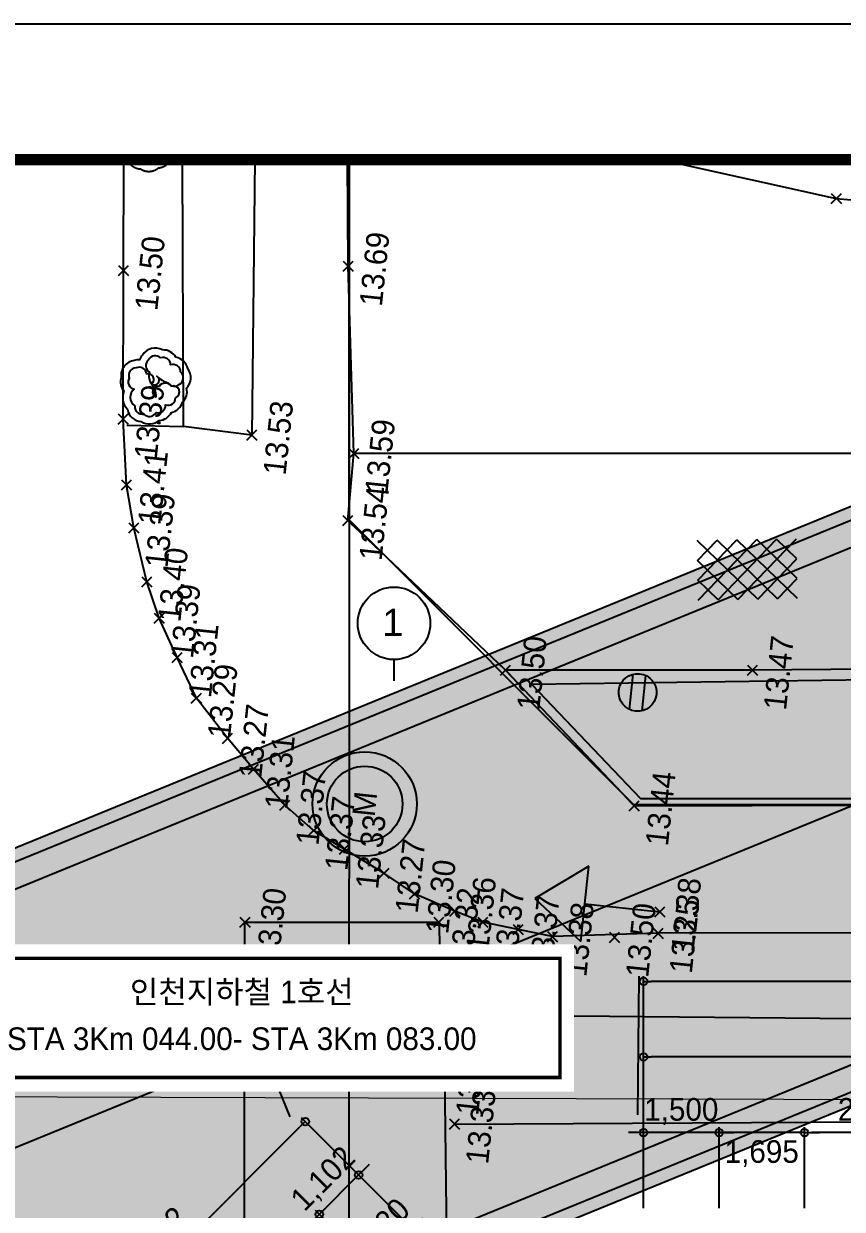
# Model space of a CAD drawing. Header units: millimetres. Extents: x 1073475 to 2890243, y -1340830 to -367733.
# Drawn here: x 1741521 to 1757776, y -391272 to -367733 of the extents above; entities that cross this region are included whole.
import ezdxf
from ezdxf.enums import TextEntityAlignment as Align
from ezdxf.xclip import XClip

# ---------------------------------------------------------------- set-up
doc = ezdxf.new("R2010")
doc.units = ezdxf.units.MM
doc.header["$LTSCALE"] = 50
doc.header["$XCLIPFRAME"] = 2
doc.header["$PDMODE"] = 3
doc.header["$PDSIZE"] = 100
doc.linetypes.add('E-DIGLN01', pattern=[2, 0.9, -0.2, 0.9])
doc.linetypes.add('HIDDEN2', pattern=[4.7625, 3.175, -1.5875])
doc.layers.get('Defpoints').update_dxf_attribs({"color": 151})
for name, color, linetype in [('0-재료표-1', 3, 'Continuous'), ('0-재료표-T', 7, 'Continuous'), ('1-우수관로', 140, '우수'), ('11', 11, 'Continuous'), ('A_BRICK', 3, 'Continuous'), ('C-DIM', 7, 'Continuous'), ('C0413425', 1, 'Continuous'), ('CS-CONC-MAJR', 4, 'Continuous'), ('CS-EXCV', 3, 'E-DIGLN01'), ('RXCOBAL', 7, 'Continuous'), ('TEX', 3, 'Continuous'), ('TEXT', 3, 'Continuous'), ('구조물', 7, 'Continuous'), ('도로', 1, 'Continuous'), ('맨홀', 1, 'Continuous'), ('보도', 7, 'Continuous'), ('보도블럭', 7, 'Continuous'), ('보안등', 7, 'Continuous'), ('상수도맨홀', 1, 'Continuous'), ('시점변경-종점-구__보조측점심볼', 7, 'Continuous'), ('시점변경-종점-구__선형', 7, 'Continuous'), ('연속지적도', 32, 'Continuous'), ('자전거전용도로', 7, 'Continuous'), ('조경', 3, 'Continuous'), ('중앙선', 2, 'Continuous'), ('지하지장물_전기관로', 1, 'HIDDEN2'), ('차선', 7, 'HIDDEN2'), ('측량점_높이', 8, 'Continuous'), ('측량점_심볼', 7, 'Continuous'), ('현황선', 8, 'Continuous'), ('화단경계', 3, 'Continuous'), ('횡단보도', 40, 'Continuous')]:
    doc.layers.add(name, color=color, linetype=linetype)
doc.styles.add('LT', font='')
doc.styles.add('RXHG', font='arial.ttf')
doc.styles.get("Standard").update_dxf_attribs({"font": ''})
doc.styles.add('굴림체', font='')
doc.styles.add('돋움', font='')
doc.styles.get('LT').set_extended_font_data('GulimChe')
doc.styles.get('Standard').set_extended_font_data('Dotum')
doc.styles.get('굴림체').set_extended_font_data('Dotum')
doc.styles.get('돋움').set_extended_font_data('Dotum')
doc.linetypes.add('CFZ008', pattern='A,0.9,-0.2,[106,KHCLINE.shx,S=0.00606,R=180,X=0,Y=0],0.9', length=2)
doc.linetypes.add('POWER_LINE', pattern='A,12.7,-5.08,["POWER",Standard,S=2.54,R=0,X=-2.54,Y=-1.27],-6.35', length=24.13)
doc.linetypes.add('우수', pattern='A,0.5,-0.05,["우수",LT,S=0.1,R=0,X=0,Y=-0.05],-0.4', length=0.95)
doc.dimstyles.new('SAM-300', dxfattribs={"dimscale": 1.5, "dimtxt": 300, "dimasz": 100, "dimexe": 70, "dimexo": 0, "dimgap": 100, "dimtad": 1, "dimdec": 0, "dimzin": 0, "dimdsep": 46, "dimlunit": 6, "dimtxsty": '돋움', "dimblk": 'ORIGIN', "dimcen": 100, "dimclrd": 1, "dimclre": 1, "dimclrt": 7, "dimadec": 0, "dimazin": 0, "dimtfac": 1, "dimtdec": 0, "dimtix": 1, "dimtmove": 2, "dimatfit": 3, "dimfxl": 70, "dimtolj": 1, "dimtzin": 0, "dimlwd": -1, "dimlwe": -1, "dimarcsym": 0})

# ---------------------------------------------------------------- blocks, each defined once
blk = doc.blocks.new('A$599346786921')
at = {"layer": '구조물', "ltscale": 0.2}
h = blk.add_hatch(color=254, dxfattribs=at)
h.dxf.hatch_style = 1
h.set_gradient(color1=(214, 214, 214), color2=(214, 214, 214))
h.paths.add_polyline_path([(189880, 4043), (128969, 153101), (129119, 153162), (47790, 352186), (48127, 352323), (40199, 371724), (39821, 372650), (39443, 373575), (39065, 374501), (38687, 375426), (38309, 376351), (37931, 377276), (37554, 378201), (37177, 379126), (36800, 380051), (36423, 380975), (36047, 381900), (35671, 382825), (35295, 383749), (34920, 384674), (34545, 385599), (34170, 386523), (33796, 387448), (33422, 388373), (33049, 389297), (32676, 390222), (32304, 391147), (31932, 392072), (31561, 392997), (31190, 393922), (30821, 394847), (30451, 395772), (30083, 396697), (29715, 397623), (29347, 398548), (28981, 399474), (28615, 400400), (28250, 401326), (27886, 402252), (27523, 403178), (27160, 404105), (26798, 405031), (26438, 405958), (26078, 406885), (25719, 407812), (25360, 408742), (25003, 409670), (24647, 410598), (24292, 411526), (23938, 412455), (23585, 413383), (23233, 414312), (22883, 415241), (22533, 416171), (22185, 417101), (21838, 418031), (21492, 418961), (21147, 419892), (20804, 420823), (20462, 421754), (20121, 422686), (19782, 423618), (19443, 424550), (19107, 425482), (18771, 426415), (18438, 427349), (18105, 428282), (17774, 429216), (17445, 430151), (17117, 431086), (16791, 432021), (16466, 432956), (16143, 433892), (15821, 434829), (15501, 435766), (15183, 436703), (14866, 437640), (14551, 438579), (14238, 439517), (13927, 440456), (13617, 441395), (13310, 442335), (13004, 443275), (12700, 444216), (12398, 445157), (12097, 446099), (11799, 447041), (11503, 447983), (11339, 448506), (0, 445440), (302, 444474), (605, 443509), (911, 442544), (1218, 441580), (1527, 440617), (1838, 439655), (2151, 438693), (2466, 437732), (2782, 436772), (3100, 435812), (3420, 434854), (3742, 433896), (4065, 432938), (4390, 431982), (4716, 431026), (5044, 430071), (5374, 429116), (5705, 428162), (6037, 427209), (6372, 426257), (6707, 425305), (7044, 424354), (7382, 423404), (7722, 422454), (8063, 421505), (8406, 420556), (8750, 419608), (9095, 418661), (9441, 417714), (9788, 416768), (10137, 415823), (10487, 414878), (10838, 413933), (11190, 412990), (11544, 412047), (11898, 411104), (12253, 410162), (12610, 409221), (12967, 408280), (13326, 407339), (13685, 406399), (14046, 405460), (14407, 404521), (14768, 403585), (15131, 402648), (15495, 401710), (15860, 400773), (16225, 399837), (16592, 398901), (16959, 397965), (17326, 397030), (17695, 396095), (18064, 395161), (18434, 394227), (18804, 393294), (19175, 392360), (19547, 391428), (19919, 390496), (20292, 389564), (20665, 388632), (21038, 387701), (21412, 386770), (21787, 385839), (22162, 384909), (22537, 383979), (22913, 383050), (23289, 382120), (23665, 381191), (24042, 380263), (24419, 379334), (24796, 378406), (25174, 377478), (25551, 376550), (25929, 375623), (26307, 374695), (26685, 373768), (27063, 372842), (27441, 371915), (27820, 370988), (28198, 370062), (28576, 369136), (28955, 368210), (29333, 367284), (37261, 347883), (37598, 348021), (118926, 148997), (119075, 149057), (179985, 0)])
at = {"layer": 'CS-CONC-MAJR'}
for points in [[(39967, 371630), (47801, 352460), (47464, 352323), (128793, 153298)], [(39505, 371441), (47149, 352734), (46812, 352596), (128141, 153572)], [(30027, 367568), (37672, 348861), (38008, 348999), (119337, 149975)], [(29564, 367379), (37398, 348209), (37735, 348347), (119063, 149323)]]:
    blk.add_lwpolyline(points, dxfattribs=at)
at = {"layer": 'CS-EXCV', "linetype": 'CFZ008', "ltscale": 5, "flags": 128}
blk.add_lwpolyline([(189880, 4043), (128969, 153101), (129119, 153162), (47790, 352186), (48127, 352323), (40199, 371724), (39821, 372650), (39443, 373575), (39065, 374501), (38687, 375426), (38309, 376351), (37931, 377276), (37554, 378201), (37177, 379126), (36800, 380051), (36423, 380975), (36047, 381900), (35671, 382825), (35295, 383749), (34920, 384674), (34545, 385599), (34170, 386523), (33796, 387448), (33422, 388373), (33049, 389297), (32676, 390222), (32304, 391147), (31932, 392072), (31561, 392997), (31190, 393922), (30821, 394847), (30451, 395772), (30083, 396697), (29715, 397623), (29347, 398548), (28981, 399474), (28615, 400400), (28250, 401326), (27886, 402252), (27523, 403178), (27160, 404105), (26798, 405031), (26438, 405958), (26078, 406885), (25719, 407812), (25360, 408742), (25003, 409670), (24647, 410598), (24292, 411526), (23938, 412455), (23585, 413383), (23233, 414312), (22883, 415241), (22533, 416171), (22185, 417101), (21838, 418031), (21492, 418961), (21147, 419892), (20804, 420823), (20462, 421754), (20121, 422686), (19782, 423618), (19443, 424550), (19107, 425482), (18771, 426415), (18438, 427349), (18105, 428282), (17774, 429216), (17445, 430151), (17117, 431086), (16791, 432021), (16466, 432956), (16143, 433892), (15821, 434829), (15501, 435766), (15183, 436703), (14866, 437640), (14551, 438579), (14238, 439517), (13927, 440456), (13617, 441395), (13310, 442335), (13004, 443275), (12700, 444216), (12398, 445157), (12097, 446099), (11799, 447041), (11503, 447983), (11339, 448506), (0, 445440), (302, 444474), (605, 443509), (911, 442544), (1218, 441580), (1527, 440617), (1838, 439655), (2151, 438693), (2466, 437732), (2782, 436772), (3100, 435812), (3420, 434854), (3742, 433896), (4065, 432938), (4390, 431982), (4716, 431026), (5044, 430071), (5374, 429116), (5705, 428162), (6037, 427209), (6372, 426257), (6707, 425305), (7044, 424354), (7382, 423404), (7722, 422454), (8063, 421505), (8406, 420556), (8750, 419608), (9095, 418661), (9441, 417714), (9788, 416768), (10137, 415823), (10487, 414878), (10838, 413933), (11190, 412990), (11544, 412047), (11898, 411104), (12253, 410162), (12610, 409221), (12967, 408280), (13326, 407339), (13685, 406399), (14046, 405460), (14407, 404521), (14768, 403585), (15131, 402648), (15495, 401710), (15860, 400773), (16225, 399837), (16592, 398901), (16959, 397965), (17326, 397030), (17695, 396095), (18064, 395161), (18434, 394227), (18804, 393294), (19175, 392360), (19547, 391428), (19919, 390496), (20292, 389564), (20665, 388632), (21038, 387701), (21412, 386770), (21787, 385839), (22162, 384909), (22537, 383979), (22913, 383050), (23289, 382120), (23665, 381191), (24042, 380263), (24419, 379334), (24796, 378406), (25174, 377478), (25551, 376550), (25929, 375623), (26307, 374695), (26685, 373768), (27063, 372842), (27441, 371915), (27820, 370988), (28198, 370062), (28576, 369136), (28955, 368210), (29333, 367284), (37261, 347883), (37598, 348021), (118926, 148997), (119075, 149057), (179985, 0)], close=True, dxfattribs=at)
at = {"layer": '시점변경-종점-구__보조측점심볼', "color": 1}
blk.add_line((48492, 331948), (51270, 333083), dxfattribs=at)
at = {"layer": '시점변경-종점-구__선형', "color": 1}
blk.add_lwpolyline([(34766, 369504), (184932, 2022)], dxfattribs=at)
blk = doc.blocks.new('A$405090834614')
at = {"layer": '1-우수관로', "color": 251, "linetype": '우수', "lineweight": 0, "ltscale": 80}
blk.add_lwpolyline([(185502, 13028), (184884, 22596), (180273, 88945), (172057, 168906), (121638, 164312), (118262, 188984)], dxfattribs=at)
at = {"layer": 'C0413425', "color": 251}
for p, q in [((177610, 153734), (176860, 152734)), ((178360, 152734), (177610, 153734)), ((176860, 152734), (178360, 152734)), ((177610, 152734), (177610, 151234))]:
    blk.add_line(p, q, dxfattribs=at)
at = {"layer": '도로', "color": 251}
for p, q in [((189150, 163167), (196289, 163906)), ((186215, 162867), (189150, 163167)), ((184090, 162428), (184922, 162659)), ((184922, 162659), (186215, 162867)), ((183050, 162059), (184090, 162428)), ((182357, 161735), (183050, 162059)), ((181618, 161297), (182357, 161735)), ((180855, 160835), (181618, 161297)), ((180130, 160136), (180855, 160835)), ((179575, 159558), (180130, 160136)), ((178928, 158866), (179575, 159558)), ((178489, 158242), (178928, 158866)), ((178189, 157596), (178489, 158242)), ((177796, 156764), (178189, 157596)), ((177450, 156118), (177796, 156764)), ((177195, 155287), (177450, 156118)), ((177034, 154709), (177195, 155287)), ((176964, 153994), (177034, 154709)), ((176895, 153301), (176964, 153994)), ((177182, 151224), (176895, 153301)), ((177182, 151224), (177182, 151224)), ((178263, 141208), (177182, 151224))]:
    blk.add_line(p, q, dxfattribs=at)
at = {"layer": '맨홀', "color": 251}
for radius in [1036, 750]:
    blk.add_circle((179121, 157289), radius, dxfattribs=at)
at = {"layer": '보도', "color": 251}
for p, q in [((189703, 158741), (196305, 159493)), ((186019, 158239), (189703, 158741)), ((182057, 154787), (184682, 158215)), ((184682, 158215), (186019, 158239)), ((187059, 148418), (186019, 158239)), ((182057, 154787), (179649, 151962)), ((182577, 149914), (182057, 154787)), ((179649, 151962), (180835, 141094)), ((183345, 143160), (182577, 149914))]:
    blk.add_line(p, q, dxfattribs=at)
at = {"layer": '보도블럭', "color": 251}
for p, q in [((183844, 151131), (185162, 150100)), ((183892, 150740), (184236, 151179)), ((183940, 150348), (184627, 151227)), ((183988, 149957), (185019, 151274)), ((184236, 151179), (185114, 150491)), ((184627, 151227), (185066, 150883)), ((183892, 150740), (185210, 149709)), ((184035, 149565), (185066, 150883)), ((184083, 149174), (185114, 150491)), ((183940, 150348), (185257, 149317)), ((183988, 149957), (184866, 149269)), ((184475, 149222), (185162, 150100)), ((184866, 149269), (185210, 149709)), ((184035, 149565), (184475, 149222))]:
    blk.add_line(p, q, dxfattribs=at)
at = {"layer": '보안등', "color": 251}
for p, q in [((181541, 152258), (182248, 152258)), ((181541, 152008), (182248, 152008))]:
    blk.add_line(p, q, dxfattribs=at)
blk.add_ellipse((181894, 152133), major_axis=(-265, 265), ratio=1, start_param=3.926991, end_param=10.210176, dxfattribs=at)
at = {"layer": '연속지적도', "color": 251}
for p, q in [((184698, 158193), (192518, 159023)), ((192518, 159023), (184698, 158193)), ((184698, 158193), (161008, 155684)), ((179669, 151974), (184698, 158193)), ((188497, 68694), (179669, 151974))]:
    blk.add_line(p, q, dxfattribs=at)
at = {"layer": '자전거전용도로', "color": 251}
for p, q in [((186169, 160289), (186194, 161657)), ((196187, 161250), (186169, 160289)), ((186169, 160289), (186169, 160289))]:
    blk.add_line(p, q, dxfattribs=at)
at = {"layer": '조경', "color": 251}
for points in [[(191403, 163346, 0.346815), (191189, 163044, 0.330985), (191249, 162693, 0.257815), (191431, 162469, 0.268393), (191657, 162274, 0.287741), (191941, 162222, 0.374085), (192332, 162238, 0.296108), (192532, 162494, 0.276004), (192647, 162777, 0.397465), (192501, 163160, 0.08978), (192407, 163209, 0.089366), (192380, 163311, 0.417873), (192018, 163534, 0.244957), (191754, 163455, 0.283849)], [(191489, 163208, 0.520567), (191347, 163011, 0.520567), (191397, 162772, 0.520567), (191567, 162599, 0.520567), (191732, 162420, 0.997573), (191950, 162527, 0.520567), (191921, 162768, 0.940956), (191709, 162803, 0.176046), (191952, 162920, 1.063971), (192117, 162831, 0.138397), (192011, 162595, 0.467806), (192008, 162367, 0.520567), (192251, 162373, 0.520567), (192368, 162585, 0.520567), (192485, 162797, 0.520567), (192421, 163031, 0.520567), (192183, 162984, 0.258914), (191952, 162920, 0.824029), (192140, 163039, 0.520567), (192236, 163261, 0.520567), (192022, 163377, 0.520567), (191814, 163251, 0.520567), (191489, 163208)], [(186417, 162802, 0.346815), (186204, 162501, 0.330985), (186263, 162149, 0.257815), (186445, 161925, 0.268393), (186672, 161731, 0.287741), (186955, 161678, 0.374085), (187346, 161695, 0.296108), (187546, 161951, 0.276004), (187661, 162234, 0.397465), (187516, 162617, 0.08978), (187421, 162666, 0.089366), (187394, 162768, 0.417873), (187033, 162991, 0.244957), (186769, 162912, 0.283849)], [(186503, 162665, 0.520567), (186361, 162467, 0.520567), (186411, 162229, 0.520567), (186582, 162056, 0.520567), (186746, 161877, 0.997573), (186964, 161984, 0.520567), (186936, 162224, 0.940956), (186724, 162259, 0.176046), (186966, 162377, 1.063971), (187131, 162288, 0.138397), (187025, 162052, 0.467806), (187022, 161823, 0.520567), (187265, 161829, 0.520567), (187382, 162041, 0.520567), (187499, 162253, 0.520567), (187436, 162488, 0.520567), (187197, 162440, 0.258914), (186966, 162377, 0.824029), (187154, 162496, 0.520567), (187250, 162718, 0.520567), (187036, 162833, 0.520567), (186829, 162708, 0.520567), (186503, 162665)]]:
    blk.add_lwpolyline(points, format="xyb", close=True, dxfattribs=at)
at = {"layer": '중앙선', "color": 251}
blk.add_line((172990, 154847), (174731, 139223), dxfattribs=at)
at = {"layer": '지하지장물_전기관로', "color": 251, "linetype": 'POWER_LINE', "ltscale": 3}
blk.add_lwpolyline([(186670, 16637), (186590, 33534), (184398, 74092), (182595, 86963), (177310, 132594), (173297, 174213)], dxfattribs=at)
at = {"layer": '차선', "color": 251, "linetype": 'ByBlock'}
blk.add_line((173554, 151247), (176294, 151506), dxfattribs=at)
at = {"layer": '측량점_심볼', "color": 251}
for p in [(189150, 163167), (184922, 162659), (186215, 162867), (184090, 162428), (183050, 162059), (182357, 161735), (181618, 161297), (180855, 160835), (180130, 160136), (186169, 160289), (176536, 159406), (179575, 159558), (178928, 158866), (189703, 158741), (178489, 158242), (184682, 158215), (186019, 158239), (178189, 157596), (177796, 156764), (177450, 156118), (176945, 155579), (173932, 155145), (177195, 155287), (172990, 154847), (177034, 154709), (182057, 154787), (176964, 153994), (176895, 153301), (177011, 152077), (179649, 151962), (177182, 151224), (177610, 151234), (182577, 149914), (192061, 149244)]:
    blk.add_point(p, dxfattribs=at)
at = {"layer": '현황선', "color": 251}
for p, q in [((192884, 156457), (192061, 149244)), ((192061, 149244), (192153, 143263))]:
    blk.add_line(p, q, dxfattribs=at)
at = {"layer": '화단경계', "color": 251}
for p, q in [((186100, 162781), (186194, 161657)), ((186194, 161657), (196227, 162764)), ((181831, 154242), (179805, 151852)), ((183346, 141577), (181831, 154242)), ((179805, 151852), (182813, 123727))]:
    blk.add_line(p, q, dxfattribs=at)
at = {"layer": '횡단보도', "color": 251}
for p, q in [((168239, 158538), (176536, 159406)), ((176536, 159406), (176945, 155579)), ((176945, 155579), (173932, 155145)), ((173932, 155145), (169592, 154635))]:
    blk.add_line(p, q, dxfattribs=at)
at = {"layer": '1-우수관로', "color": 251, "linetype": '우수', "lineweight": 0, "ltscale": 5, "style": '굴림체'}
blk.add_text('D500', height=450, rotation=276.7572, dxfattribs=at).set_placement((173326, 161434), align=Align.RIGHT)
at = {"layer": '상수도맨홀', "color": 251, "style": '굴림체'}
blk.add_text('M', height=450, dxfattribs=at).set_placement((179121, 157289), align=Align.MIDDLE)
at = {"layer": '측량점_높이', "color": 251, "style": '굴림체'}
for s, p in [('13.50', (189150, 162867)), ('13.39', (186215, 162567)), ('13.41', (184922, 162359)), ('13.39', (184090, 162128)), ('13.40', (183050, 161759)), ('13.39', (182357, 161435)), ('13.31', (181618, 160997)), ('13.29', (180855, 160535)), ('13.27', (180130, 159836)), ('13.53', (186169, 159989)), ('13.31', (179575, 159258)), ('13.30', (176536, 159106)), ('13.37', (178928, 158566)), ('13.69', (189703, 158441)), ('13.37', (178489, 157942)), ('13.54', (184682, 157915)), ('13.59', (186019, 157939)), ('13.33', (178189, 157296)), ('13.27', (177796, 156464)), ('13.30', (177450, 155818)), ('13.32', (176945, 155279)), ('13.36', (177195, 154987)), ('13.32', (173932, 154845)), ('13.33', (172990, 154547)), ('13.50', (182057, 154487)), ('13.37', (177034, 154409)), ('13.37', (176964, 153694)), ('13.38', (176895, 153001)), ('13.50', (177011, 151777)), ('13.44', (179649, 151662)), ('13.25', (177182, 150924)), ('13.38', (177610, 150934)), ('13.47', (182577, 149614))]:
    blk.add_text(s, height=450, dxfattribs=at).set_placement(p, align=Align.TOP_CENTER)
blk = doc.blocks.new('dbox')
at = {"layer": '11'}
blk.add_line((4288, 57600), (81088, 57600), dxfattribs=at)
at = {"layer": '11', "const_width": 150}
blk.add_lwpolyline([(81088, 1800), (4288, 1800), (4288, 57600), (81088, 57600)], close=True, dxfattribs=at)
at = {"layer": 'TEXT', "color": 7}
blk.add_line((0, 59400), (84100, 59400), dxfattribs=at)
at = {"layer": 'TEX', "color": 6, "linetype": 'Continuous', "style": 'RXHG', "width": 1}
for tag, p in [('일자', (76628, 15972)), ('축척', (76628, 13925)), ('설계번호', (76684, 12170))]:
    blk.add_attdef(tag, p, '', height=300, dxfattribs=at)
at = {"layer": 'TEX', "color": 7, "linetype": 'Continuous', "style": 'RXHG', "width": 1}
blk.add_attdef('파일명', (81840, 4453), '', height=300, rotation=90, dxfattribs=at)
at = {"layer": 'TEX', "linetype": 'Continuous', "style": 'RXHG', "width": 1}
for tag, p in [('도면명-1', (77799, 3389)), ('도면명-2', (77799, 2662))]:
    blk.add_attdef(tag, text='', height=400, dxfattribs=at).set_placement(p, align=Align.CENTER)
blk = doc.blocks.new('_Origin')
at = {"color": 0, "linetype": 'ByBlock', "lineweight": -2}
blk.add_line((0, 0), (-1, 0), dxfattribs=at)
blk.add_circle((0, 0), 0.5, dxfattribs=at)
blk = doc.blocks.new('*D72')
at = {"layer": 'C-DIM', "color": 1, "ltscale": 0.2, "transparency": 16777216}
for p, q in [((1753829, -388248), (1753829, -386643)), ((1780546, -388248), (1780546, -386643)), ((1780396, -386748), (1753979, -386748))]:
    blk.add_line(p, q, dxfattribs=at)
at = {"layer": 'Defpoints', "color": 0, "ltscale": 0.2, "transparency": 16777216}
for p in [(1753829, -386748), (1753829, -388248), (1780546, -388248)]:
    blk.add_point(p, dxfattribs=at)
at = {"layer": 'C-DIM', "color": 1, "ltscale": 0.2, "transparency": 16777216, "xscale": 150, "yscale": 150, "zscale": 150, "rotation": 180}
blk.add_blockref('_Origin', (1753829, -386748), dxfattribs=at)
at = {"layer": 'C-DIM', "color": 1, "ltscale": 0.2, "transparency": 16777216, "xscale": 150, "yscale": 150, "zscale": 150}
blk.add_blockref('_Origin', (1780546, -386748), dxfattribs=at)
at = {"layer": 'C-DIM', "color": 7, "ltscale": 0.2, "transparency": 16777216, "insert": (1767187, -386330), "char_height": 450, "attachment_point": 5, "style": '돋움'}
blk.add_mtext('\\A1;26,718', dxfattribs=at)
blk = doc.blocks.new('*D76')
at = {"layer": 'C-DIM', "color": 1, "ltscale": 0.2, "transparency": 16777216}
for p, q in [((1748172, -390591), (1747037, -389457)), ((1741912, -394730), (1747005, -389637)), ((1742867, -395896), (1741732, -394762))]:
    blk.add_line(p, q, dxfattribs=at)
at = {"layer": 'Defpoints', "color": 0, "ltscale": 0.2, "transparency": 16777216}
for p in [(1747111, -389531), (1748172, -390591), (1742867, -395896)]:
    blk.add_point(p, dxfattribs=at)
at = {"layer": 'C-DIM', "color": 1, "ltscale": 0.2, "transparency": 16777216, "xscale": 150, "yscale": 150, "zscale": 150}
for p, rotation in [((1747111, -389531), 45.00000000005649), ((1741806, -394836), 225.0000000000565)]:
    blk.add_blockref('_Origin', p, dxfattribs=dict(at, rotation=rotation))
at = {"layer": 'C-DIM', "color": 7, "ltscale": 0.2, "transparency": 16777216, "insert": (1744163, -391887), "char_height": 450, "attachment_point": 5, "rotation": 45, "style": '돋움'}
blk.add_mtext('\\A1;7,502', dxfattribs=at)
blk = doc.blocks.new('*D78')
at = {"layer": 'C-DIM', "color": 1, "ltscale": 0.2, "transparency": 16777216}
for p, q in [((1753829, -389748), (1753829, -388143)), ((1779429, -389748), (1779429, -388143)), ((1779279, -388248), (1753979, -388248))]:
    blk.add_line(p, q, dxfattribs=at)
at = {"layer": 'Defpoints', "color": 0, "ltscale": 0.2, "transparency": 16777216}
for p in [(1753829, -388248), (1753829, -389748), (1779429, -389748)]:
    blk.add_point(p, dxfattribs=at)
at = {"layer": 'C-DIM', "color": 1, "ltscale": 0.2, "transparency": 16777216, "xscale": 150, "yscale": 150, "zscale": 150, "rotation": 180}
blk.add_blockref('_Origin', (1753829, -388248), dxfattribs=at)
at = {"layer": 'C-DIM', "color": 1, "ltscale": 0.2, "transparency": 16777216, "xscale": 150, "yscale": 150, "zscale": 150}
blk.add_blockref('_Origin', (1779429, -388248), dxfattribs=at)
at = {"layer": 'C-DIM', "color": 7, "ltscale": 0.2, "transparency": 16777216, "insert": (1766629, -387810), "char_height": 450, "attachment_point": 5, "style": '돋움'}
blk.add_mtext('\\A1;16@1600=25,600', dxfattribs=at)
blk = doc.blocks.new('*D91')
at = {"layer": 'C-DIM', "color": 1, "ltscale": 0.2, "transparency": 16777216}
for p, q in [((1748278, -390485), (1748384, -390379)), ((1747392, -391371), (1748172, -390591)), ((1749232, -391652), (1748098, -390517)), ((1748453, -392432), (1747318, -391297)), ((1747286, -391477), (1747180, -391583))]:
    blk.add_line(p, q, dxfattribs=at)
at = {"layer": 'Defpoints', "color": 0, "ltscale": 0.2, "transparency": 16777216}
for p in [(1748172, -390591), (1749232, -391652), (1748453, -392432)]:
    blk.add_point(p, dxfattribs=at)
at = {"layer": 'C-DIM', "color": 1, "ltscale": 0.2, "transparency": 16777216, "xscale": 150, "yscale": 150, "zscale": 150}
for p, rotation in [((1748172, -390591), 225.0000000000565), ((1747392, -391371), 45.00000000005651)]:
    blk.add_blockref('_Origin', p, dxfattribs=dict(at, rotation=rotation))
at = {"layer": 'C-DIM', "color": 7, "ltscale": 0.2, "transparency": 16777216, "insert": (1747486, -390685), "char_height": 450, "attachment_point": 5, "rotation": 45, "style": '돋움'}
blk.add_mtext('\\A1;1,102', dxfattribs=at)
blk = doc.blocks.new('*D92')
at = {"layer": 'C-DIM', "color": 1, "ltscale": 0.2, "transparency": 16777216}
for p, q in [((1753679, -389748), (1753529, -389748)), ((1753829, -391248), (1753829, -389643)), ((1755329, -389748), (1753829, -389748)), ((1755329, -391248), (1755329, -389643)), ((1755479, -389748), (1755629, -389748))]:
    blk.add_line(p, q, dxfattribs=at)
at = {"layer": 'Defpoints', "color": 0, "ltscale": 0.2, "transparency": 16777216}
for p in [(1753829, -389748), (1753829, -391248), (1755329, -391248)]:
    blk.add_point(p, dxfattribs=at)
at = {"layer": 'C-DIM', "color": 1, "ltscale": 0.2, "transparency": 16777216, "xscale": 150, "yscale": 150, "zscale": 150}
blk.add_blockref('_Origin', (1753829, -389748), dxfattribs=at)
at = {"layer": 'C-DIM', "color": 1, "ltscale": 0.2, "transparency": 16777216, "xscale": 150, "yscale": 150, "zscale": 150, "rotation": 180}
blk.add_blockref('_Origin', (1755329, -389748), dxfattribs=at)
at = {"layer": 'C-DIM', "color": 7, "ltscale": 0.2, "transparency": 16777216, "insert": (1754579, -389330), "char_height": 450, "attachment_point": 5, "style": '돋움'}
blk.add_mtext('\\A1;1,500', dxfattribs=at)
blk = doc.blocks.new('*D93')
at = {"layer": 'C-DIM', "color": 1, "ltscale": 0.2, "transparency": 16777216}
for p, q in [((1755179, -389748), (1755029, -389748)), ((1755329, -391248), (1755329, -389643)), ((1757024, -389748), (1755329, -389748)), ((1757024, -391248), (1757024, -389643)), ((1757174, -389748), (1757324, -389748))]:
    blk.add_line(p, q, dxfattribs=at)
at = {"layer": 'Defpoints', "color": 0, "ltscale": 0.2, "transparency": 16777216}
for p in [(1755329, -389748), (1755329, -391248), (1757024, -391248)]:
    blk.add_point(p, dxfattribs=at)
at = {"layer": 'C-DIM', "color": 1, "ltscale": 0.2, "transparency": 16777216, "xscale": 150, "yscale": 150, "zscale": 150}
blk.add_blockref('_Origin', (1755329, -389748), dxfattribs=at)
at = {"layer": 'C-DIM', "color": 1, "ltscale": 0.2, "transparency": 16777216, "xscale": 150, "yscale": 150, "zscale": 150, "rotation": 180}
blk.add_blockref('_Origin', (1757024, -389748), dxfattribs=at)
at = {"layer": 'C-DIM', "color": 7, "ltscale": 0.2, "transparency": 16777216, "char_height": 450, "attachment_point": 5, "style": '돋움'}
for s, insert in [('\\A1;', (1756176, -389373)), ('\\A1;1,695', (1756176, -390167))]:
    blk.add_mtext(s, dxfattribs=dict(at, insert=insert))
blk = doc.blocks.new('*D94')
at = {"layer": 'C-DIM', "color": 1, "ltscale": 0.2, "transparency": 16777216}
for p, q in [((1757024, -391248), (1757024, -389643)), ((1759674, -389748), (1757174, -389748)), ((1759824, -391248), (1759824, -389643))]:
    blk.add_line(p, q, dxfattribs=at)
at = {"layer": 'Defpoints', "color": 0, "ltscale": 0.2, "transparency": 16777216}
for p in [(1757024, -389748), (1757024, -391248), (1759824, -391248)]:
    blk.add_point(p, dxfattribs=at)
at = {"layer": 'C-DIM', "color": 1, "ltscale": 0.2, "transparency": 16777216, "xscale": 150, "yscale": 150, "zscale": 150, "rotation": 180}
blk.add_blockref('_Origin', (1757024, -389748), dxfattribs=at)
at = {"layer": 'C-DIM', "color": 1, "ltscale": 0.2, "transparency": 16777216, "xscale": 150, "yscale": 150, "zscale": 150}
blk.add_blockref('_Origin', (1759824, -389748), dxfattribs=at)
at = {"layer": 'C-DIM', "color": 7, "ltscale": 0.2, "transparency": 16777216, "insert": (1758424, -389330), "char_height": 450, "attachment_point": 5, "style": '돋움'}
blk.add_mtext('\\A1;2,800', dxfattribs=at)
blk = doc.blocks.new('*D148')
at = {"layer": 'C-DIM', "color": 1, "ltscale": 0.2, "transparency": 16777216}
for p, q in [((1749339, -391546), (1749445, -391440)), ((1748511, -392373), (1749232, -391652)), ((1750293, -392713), (1749158, -391578)), ((1749572, -393434), (1748437, -392299)), ((1748405, -392479), (1748299, -392586))]:
    blk.add_line(p, q, dxfattribs=at)
at = {"layer": 'Defpoints', "color": 0, "ltscale": 0.2, "transparency": 16777216}
for p in [(1749232, -391652), (1750293, -392713), (1749572, -393434)]:
    blk.add_point(p, dxfattribs=at)
at = {"layer": 'C-DIM', "color": 1, "ltscale": 0.2, "transparency": 16777216, "xscale": 150, "yscale": 150, "zscale": 150}
for p, rotation in [((1749232, -391652), 225.0000000000565), ((1748511, -392373), 45.00000000005651)]:
    blk.add_blockref('_Origin', p, dxfattribs=dict(at, rotation=rotation))
at = {"layer": 'C-DIM', "color": 7, "ltscale": 0.2, "transparency": 16777216, "insert": (1748576, -391717), "char_height": 450, "attachment_point": 5, "rotation": 45, "style": '돋움'}
blk.add_mtext('\\A1;1,020', dxfattribs=at)
blk = doc.blocks.new('BUB')
at = {"layer": 'RXCOBAL', "color": 7}
blk.add_line((0, 3.5), (0, 0.39), dxfattribs=at)
blk.add_circle((0, 8.84), 5.33, dxfattribs=at)
at = {"layer": 'A_BRICK', "style": 'RXHG'}
blk.add_attdef('BUB', text='', height=4, dxfattribs=at).set_placement((-0.18, 6.83), align=Align.CENTER)
blk = doc.blocks.new('A$355485260246')
at = {"color": 255}
blk.add_wipeout([(0, 3897), (17461, 3897), (17461, 0), (0, 0)], dxfattribs=at).dxf.layer = '0-재료표-1'
at = {"layer": '0-재료표-1', "const_width": 92.6}
blk.add_lwpolyline([(17091, 370), (17091, 3527), (370, 3527), (370, 370)], close=True, dxfattribs=at)
at = {"layer": '0-재료표-T', "style": '돋움'}
for s, p in [('인천지하철 1호선', (8666, 2638)), ('STA 3Km 044.00- STA 3Km 083.00', (8666, 1397))]:
    blk.add_text(s, height=600, dxfattribs=at).set_placement(p, align=Align.MIDDLE_CENTER)

msp = doc.modelspace()

# ---------------------------------------------------------------- block references
at = {"xscale": 1.5, "yscale": 1.5, "zscale": 1.5}
msp.add_blockref('dbox', (1704432.7, -456833.1), dxfattribs=at)
ref = msp.add_blockref('A$599346786921', (2078763.1, -437926.2), dxfattribs=dict(rotation=89.99999999999997))
XClip(ref).set_block_clipping_path([(-16206.8299571348, 262317.343997824), (67493.1699649135, 367897.631078836)])
ref = msp.add_blockref('A$405090834614', (1885814.3, -577934.3), dxfattribs=dict(rotation=83.9464212542183))
XClip(ref).set_block_clipping_path([(104661.0409256864, 187029.200860789), (115795.371209384, 82037.659728932), (199028.6359362481, 90864.5294945205), (187894.3056525505, 195856.0706263776)])
at = {"layer": 'A_BRICK'}
ref = msp.add_blockref('BUB', (1748873.6, -380830.8), dxfattribs=dict(at, xscale=135.0390738050143, yscale=135.0390738050143, zscale=135.0390738050143))
ref.add_attrib('BUB', '1', dxfattribs={"height": 540.2, "style": 'RXHG'}).set_placement((1748849.7, -379889.8), align=Align.CENTER)

# ---------------------------------------------------------------- dimensions: what is measured, and where the dimension line sits
at = {"layer": 'C-DIM', "ltscale": 0.2}
for base, p1, p2, picture, middle in [((1753828.7, -386748.3), (1780546.3, -388248.3), (1753828.7, -388248.3), '*D72', (1767187.5, -386329.6)), ((1753828.7, -389748.3), (1755328.7, -391248.3), (1753828.7, -391248.3), '*D92', (1754578.7, -389329.6)), ((1757023.6, -389748.3), (1759823.6, -391248.3), (1757023.6, -391248.3), '*D94', (1758423.6, -389329.6))]:
    dim = msp.add_linear_dim(base=base, p1=p1, p2=p2, dimstyle='SAM-300', dxfattribs=at)
    dim.commit()
    dim.dimension.update_dxf_attribs({"geometry": picture, "text_midpoint": middle})
for base, p1, p2, text, picture, middle in [((1753828.7, -388248.3), (1779428.7, -389748.3), (1753828.7, -389748.3), '16@1600=<>', '*D78', (1766628.7, -387810.4)), ((1755328.7, -389748.3), (1757023.6, -391248.3), (1755328.7, -391248.3), '\\X<>', '*D93', (1756176.1, -389748.3))]:
    dim = msp.add_linear_dim(base=base, p1=p1, p2=p2, text=text, dimstyle='SAM-300', dxfattribs=at)
    dim.commit()
    dim.dimension.update_dxf_attribs({"geometry": picture, "text_midpoint": middle})
for base, p1, p2, picture, middle in [((1747111.1, -389530.8), (1742866.8, -395896.5), (1748171.8, -390591.4), '*D76', (1744162.6, -391887.2)), ((1748171.8, -390591.4), (1748452.9, -392431.6), (1749232.5, -391652.1), '*D91', (1747486, -390685.2)), ((1749232.5, -391652.1), (1749571.8, -393434.1), (1750293.1, -392712.7), '*D148', (1748575.8, -391716.7))]:
    dim = msp.add_linear_dim(base=base, p1=p1, p2=p2, angle=45, dimstyle='SAM-300', dxfattribs=at)
    dim.commit()
    dim.dimension.update_dxf_attribs({"geometry": picture, "text_midpoint": middle})

# ---------------------------------------------------------------- next in the draw order: block references
at = {"xscale": 0.75, "yscale": 0.75, "zscale": 0.75}
msp.add_blockref('A$355485260246', (1739351.2, -388933.9), dxfattribs=at)

doc.saveas('drawing.dxf')
